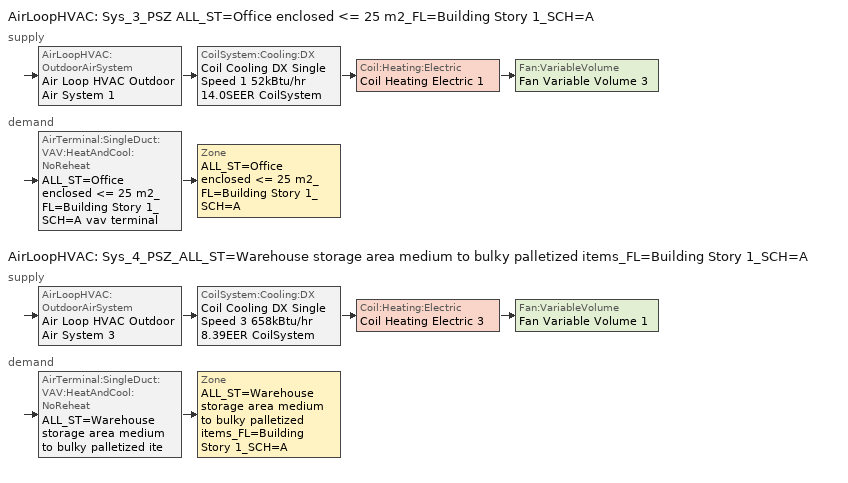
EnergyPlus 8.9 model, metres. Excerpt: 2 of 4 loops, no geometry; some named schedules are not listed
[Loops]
AirLoopHVAC 'Sys_3_PSZ ALL_ST=Office enclosed <= 25 m2_FL=Building Story 1_SCH=A'
 supply: AirLoopHVAC:OutdoorAirSystem 'Air Loop HVAC Outdoor Air System 1' > CoilSystem:Cooling:DX 'Coil Cooling DX Single Speed 1 52kBtu/hr 14.0SEER CoilSystem' > Coil:Heating:Electric 'Coil Heating Electric 1' > Fan:VariableVolume 'Fan Variable Volume 3'
 demand: AirTerminal:SingleDuct:VAV:HeatAndCool:NoReheat 'ALL_ST=Office enclosed <= 25 m2_FL=Building Story 1_SCH=A vav terminal' > Zone 'ALL_ST=Office enclosed <= 25 m2_FL=Building Story 1_SCH=A'
AirLoopHVAC 'Sys_4_PSZ_ALL_ST=Warehouse storage area medium to bulky palletized items_FL=Building Story 1_SCH=A'
 supply: AirLoopHVAC:OutdoorAirSystem 'Air Loop HVAC Outdoor Air System 3' > CoilSystem:Cooling:DX 'Coil Cooling DX Single Speed 3 658kBtu/hr 8.39EER CoilSystem' > Coil:Heating:Electric 'Coil Heating Electric 3' > Fan:VariableVolume 'Fan Variable Volume 1'
 demand: AirTerminal:SingleDuct:VAV:HeatAndCool:NoReheat 'ALL_ST=Warehouse storage area medium to bulky palletized items_FL=Building Story 1_SCH=A vav terminal' > Zone 'ALL_ST=Warehouse storage area medium to bulky palletized items_FL=Building Story 1_SCH=A'
[ZoneControl:Thermostat] Control Object Type 1=ThermostatSetpoint:DualSetpoint
Name | Zone or ZoneList | Control Type Schedule | Control Name 1
ALL_ST=Office enclosed <= 25 m2_FL=Building Story 1_SCH=A Thermostat | ALL_ST=Office enclosed <= 25 m2_FL=Building Story 1_SCH=A | ALL_ST=Office enclosed <= 25 m2_FL=Building Story 1_SCH=A Thermostat Schedule | Space Function Office enclosed <= 25 m2 Thermostat 3
ALL_ST=Warehouse storage area medium to bulky palletized items_FL=Building Story 1_SCH=A Thermostat | ALL_ST=Warehouse storage area medium to bulky palletized items_FL=Building Story 1_SCH=A | ALL_ST=Warehouse storage area medium to bulky palletized items_FL=Building Story 1_SCH=A Thermostat Schedule | Space Function Warehouse storage area medium to bulky palletized items Thermostat 3
[ThermostatSetpoint:DualSetpoint] Heating Setpoint Temperature Schedule=NECB-A-Thermostat Setpoint-Heating; Cooling Setpoint Temperature Schedule=NECB-A-Thermostat Setpoint-Cooling
Space Function Office enclosed <= 25 m2 Thermostat 3; Space Function Warehouse storage area medium to bulky palletized items Thermostat 3
[ZoneHVAC:EnergyRecoveryVentilator] Supply Air Flow Rate {m3/s}=AutoSize; Exhaust Air Flow Rate {m3/s}=AutoSize; Ventilation Rate per Occupant {m3/s-person}=0
Name | Availability Schedule | Heat Exchanger | Supply Air Fan | Exhaust Air Fan | Controller | Ventilation Rate per Unit Floor Area {m3/s-m2}
ALL_ST=Office enclosed <= 25 m2_FL=Building Story 1_SCH=A erv doas | Sys_3_PSZ ALL_ST=Office enclosed <= 25 m2_FL=Building Story 1_SCH=A Occ Sch | ALL_ST=Office enclosed <= 25 m2_FL=Building Story 1_SCH=A erv hx | ALL_ST=Office enclosed <= 25 m2_FL=Building Story 1_SCH=A erv sup fan | ALL_ST=Office enclosed <= 25 m2_FL=Building Story 1_SCH=A erv exh fan | ALL_ST=Office enclosed <= 25 m2_FL=Building Story 1_SCH=A erv contr | 0.00042164
ALL_ST=Warehouse storage area medium to bulky palletized items_FL=Building Story 1_SCH=A erv doas | Sys_4_PSZ_ALL_ST=Warehouse storage area medium to bulky palletized items_FL=Building Story 1_SCH=A Occ Sch | ALL_ST=Warehouse storage area medium to bulky palletized items_FL=Building Story 1_SCH=A erv hx | ALL_ST=Warehouse storage area medium to bulky palletized items_FL=Building Story 1_SCH=A erv sup fan | ALL_ST=Warehouse storage area medium to bulky palletized items_FL=Building Story 1_SCH=A erv exh fan | ALL_ST=Warehouse storage area medium to bulky palletized items_FL=Building Story 1_SCH=A erv contr | 0.0003048
[HeatExchanger:AirToAir:SensibleAndLatent] Availability Schedule=Always On Discrete; Nominal Supply Air Flow Rate {m3/s}=Autosize; Sensible Effectiveness at 100% Heating Air Flow=0.76; Latent Effectiveness at 100% Heating Air Flow=0.75; Sensible Effectiveness at 75% Heating Air Flow=0.81; Latent Effectiveness at 75% Heating Air Flow=0.75; Sensible Effectiveness at 100% Cooling Air Flow=0.76; Latent Effectiveness at 100% Cooling Air Flow=0.75; Sensible Effectiveness at 75% Cooling Air Flow=0.81; Latent Effectiveness at 75% Cooling Air Flow=0.75; Supply Air Outlet Temperature Control=No; Heat Exchanger Type=Rotary; Frost Control Type=ExhaustAirRecirculation; Threshold Temperature {C}=-23.3; Initial Defrost Time Fraction=0.167; Rate of Defrost Time Fraction Increase {1/K}=0.012; Economizer Lockout=No
Name | Nominal Electric Power {W}
ALL_ST=Office enclosed <= 25 m2_FL=Building Story 1_SCH=A erv hx | 121.662
ALL_ST=Warehouse storage area medium to bulky palletized items_FL=Building Story 1_SCH=A erv hx | 750.88
[Fan:OnOff] Availability Schedule=Always On Discrete; Fan Total Efficiency=0.72; Pressure Rise {Pa}=200; Maximum Flow Rate {m3/s}=Autosize; Motor Efficiency=0.9; Motor In Airstream Fraction=1
Name | Fan Power Ratio Function of Speed Ratio Curve | Fan Efficiency Ratio Function of Speed Ratio Curve
ALL_ST=Office enclosed <= 25 m2_FL=Building Story 1_SCH=A erv sup fan | Fan On Off Power Curve 6 | Fan On Off Efficiency Curve 6
ALL_ST=Office enclosed <= 25 m2_FL=Building Story 1_SCH=A erv exh fan | Fan On Off Power Curve 7 | Fan On Off Efficiency Curve 7
ALL_ST=Warehouse storage area medium to bulky palletized items_FL=Building Story 1_SCH=A erv sup fan | Fan On Off Power Curve 2 | Fan On Off Efficiency Curve 2
ALL_ST=Warehouse storage area medium to bulky palletized items_FL=Building Story 1_SCH=A erv exh fan | Fan On Off Power Curve 3 | Fan On Off Efficiency Curve 3
[ZoneHVAC:EnergyRecoveryVentilator:Controller] Temperature High Limit {C}=19; Temperature Low Limit {C}=13; Exhaust Air Temperature Limit=NoExhaustAirTemperatureLimit; Exhaust Air Enthalpy Limit=NoExhaustAirEnthalpyLimit; Time of Day Economizer Flow Control Schedule=Always Off Discrete; High Humidity Control Flag=No; High Humidity Outdoor Air Flow Ratio=1; Control High Indoor Humidity Based on Outdoor Humidity Ratio=Yes
Name | Electronic Enthalpy Limit Curve
ALL_ST=Office enclosed <= 25 m2_FL=Building Story 1_SCH=A erv contr | Curve Cubic 5
ALL_ST=Warehouse storage area medium to bulky palletized items_FL=Building Story 1_SCH=A erv contr | Curve Cubic 3
[ZoneHVAC:Baseboard:Convective:Electric] Availability Schedule=Always On Discrete; Heating Design Capacity {W}=Autosize; Efficiency=1
Zone HVAC Baseboard Convective Electric 1; Zone HVAC Baseboard Convective Electric 3
[AirTerminal:SingleDuct:VAV:HeatAndCool:NoReheat] Availability Schedule=Always On Discrete; Maximum Air Flow Rate {m3/s}=AutoSize; Zone Minimum Air Flow Fraction=0.05
ALL_ST=Office enclosed <= 25 m2_FL=Building Story 1_SCH=A vav terminal; ALL_ST=Warehouse storage area medium to bulky palletized items_FL=Building Story 1_SCH=A vav terminal
[Zone equipment]
ALL_ST=Office enclosed <= 25 m2_FL=Building Story 1_SCH=A: ALL_ST=Office enclosed <= 25 m2_FL=Building Story 1_SCH=A erv doas, Zone HVAC Baseboard Convective Electric 1, ALL_ST=Office enclosed <= 25 m2_FL=Building Story 1_SCH=A vav terminal
ALL_ST=Warehouse storage area medium to bulky palletized items_FL=Building Story 1_SCH=A: 28gal Electricity Water Heater - 19kBtu/hr 1.0 Therm Eff ASHPWH, ALL_ST=Warehouse storage area medium to bulky palletized items_FL=Building Story 1_SCH=A erv doas, Zone HVAC Baseboard Convective Electric 3, ALL_ST=Warehouse storage area medium to bulky palletized items_FL=Building Story 1_SCH=A vav terminal
[Sizing:Zone] Zone Cooling Design Supply Air Temperature Input Method=SupplyAirTemperature; Zone Cooling Design Supply Air Temperature {C}=13; Zone Cooling Design Supply Air Temperature Difference {deltaC}=11.11; Zone Heating Design Supply Air Temperature Input Method=SupplyAirTemperature; Zone Heating Design Supply Air Temperature {C}=43; Zone Heating Design Supply Air Temperature Difference {deltaC}=11.11; Zone Cooling Design Supply Air Humidity Ratio {kgWater/kgDryAir}=0.0085; Zone Heating Design Supply Air Humidity Ratio {kgWater/kgDryAir}=0.008; Zone Heating Sizing Factor=1.3; Zone Cooling Sizing Factor=1.1; Cooling Design Air Flow Method=DesignDay; Cooling Design Air Flow Rate {m3/s}=0; Cooling Minimum Air Flow per Zone Floor Area {m3/s-m2}=0.000762; Cooling Minimum Air Flow {m3/s}=0; Cooling Minimum Air Flow Fraction=0; Heating Design Air Flow Method=DesignDay; Heating Design Air Flow Rate {m3/s}=0; Heating Maximum Air Flow per Zone Floor Area {m3/s-m2}=0.002032; Heating Maximum Air Flow {m3/s}=0.141576; Heating Maximum Air Flow Fraction=0.3; Account for Dedicated Outdoor Air System=No
Name | Design Specification Outdoor Air Object | Design Specification Zone Air Distribution Object
ALL_ST=Office enclosed <= 25 m2_FL=Building Story 1_SCH=A | Space Function Office enclosed <= 25 m2 Ventilation | ALL_ST=Office enclosed <= 25 m2_FL=Building Story 1_SCH=A Design Spec Zone Air Dist
ALL_ST=Warehouse storage area medium to bulky palletized items_FL=Building Story 1_SCH=A | Space Function Warehouse storage area medium to bulky palletized items Ventilation | ALL_ST=Warehouse storage area medium to bulky palletized items_FL=Building Story 1_SCH=A Design Spec Zone Air Dist
[DesignSpecification:ZoneAirDistribution] Zone Air Distribution Effectiveness in Cooling Mode=1; Zone Air Distribution Effectiveness in Heating Mode=1
ALL_ST=Office enclosed <= 25 m2_FL=Building Story 1_SCH=A Design Spec Zone Air Dist; ALL_ST=Warehouse storage area medium to bulky palletized items_FL=Building Story 1_SCH=A Design Spec Zone Air Dist
[Controller:MechanicalVentilation] Demand Controlled Ventilation=No; System Outdoor Air Method=ZoneSum
Name | Availability Schedule | Zone Name 1 | Design Specification Outdoor Air Object Name 1 | Design Specification Zone Air Distribution Object Name 1
Controller Mechanical Ventilation 1 | Sys_3_PSZ ALL_ST=Office enclosed <= 25 m2_FL=Building Story 1_SCH=A Occ Sch | ALL_ST=Office enclosed <= 25 m2_FL=Building Story 1_SCH=A | Space Function Office enclosed <= 25 m2 Ventilation | ALL_ST=Office enclosed <= 25 m2_FL=Building Story 1_SCH=A Design Spec Zone Air Dist
Controller Mechanical Ventilation 3 | Sys_4_PSZ_ALL_ST=Warehouse storage area medium to bulky palletized items_FL=Building Story 1_SCH=A Occ Sch | ALL_ST=Warehouse storage area medium to bulky palletized items_FL=Building Story 1_SCH=A | Space Function Warehouse storage area medium to bulky palletized items Ventilation | ALL_ST=Warehouse storage area medium to bulky palletized items_FL=Building Story 1_SCH=A Design Spec Zone Air Dist
[DesignSpecification:OutdoorAir] Outdoor Air Method=Sum; Outdoor Air Flow per Person {m3/s-person}=0; Outdoor Air Flow per Zone {m3/s}=0; Outdoor Air Flow Air Changes per Hour {1/hr}=0
Name | Outdoor Air Flow per Zone Floor Area {m3/s-m2}
Space Function Office enclosed <= 25 m2 Ventilation | 0.00042164
Space Function Warehouse storage area medium to bulky palletized items Ventilation | 0.0003048
[AirLoopHVAC] Design Supply Air Flow Rate {m3/s}=AutoSize
Sys_3_PSZ ALL_ST=Office enclosed <= 25 m2_FL=Building Story 1_SCH=A; Sys_4_PSZ_ALL_ST=Warehouse storage area medium to bulky palletized items_FL=Building Story 1_SCH=A
[Sizing:System] Type of Load to Size On=Sensible; Design Outdoor Air Flow Rate {m3/s}=Autosize; Central Heating Maximum System Air Flow Ratio=1; Preheat Design Temperature {C}=7; Preheat Design Humidity Ratio {kgWater/kgDryAir}=0.008; Precool Design Temperature {C}=13; Precool Design Humidity Ratio {kgWater/kgDryAir}=0.008; Central Cooling Design Supply Air Temperature {C}=13; Central Heating Design Supply Air Temperature {C}=43; Type of Zone Sum to Use=NonCoincident; 100% Outdoor Air in Cooling=No; 100% Outdoor Air in Heating=No; Central Cooling Design Supply Air Humidity Ratio {kgWater/kgDryAir}=0.0085; Central Heating Design Supply Air Humidity Ratio {kgWater/kgDryAir}=0.008; Cooling Supply Air Flow Rate Method=DesignDay; Cooling Supply Air Flow Rate {m3/s}=0; Cooling Supply Air Flow Rate Per Floor Area {m3/s-m2}=0.00996765; Cooling Fraction of Autosized Cooling Supply Air Flow Rate=1; Cooling Supply Air Flow Rate Per Unit Cooling Capacity {m3/s-W}=3.94755e-05; Heating Supply Air Flow Rate Method=DesignDay; Heating Supply Air Flow Rate {m3/s}=0; Heating Supply Air Flow Rate Per Floor Area {m3/s-m2}=0.00996765; Heating Fraction of Autosized Heating Supply Air Flow Rate=1; Heating Fraction of Autosized Cooling Supply Air Flow Rate=1; Heating Supply Air Flow Rate Per Unit Heating Capacity {m3/s-W}=3.15882e-05; System Outdoor Air Method=ZoneSum; Zone Maximum Outdoor Air Fraction=1; Cooling Design Capacity Method=CoolingDesignCapacity; Cooling Design Capacity {W}=Autosize; Cooling Design Capacity Per Floor Area {W/m2}=234.7; Fraction of Autosized Cooling Design Capacity=1; Heating Design Capacity Method=HeatingDesignCapacity; Heating Design Capacity {W}=Autosize; Heating Design Capacity Per Floor Area {W/m2}=157; Fraction of Autosized Heating Design Capacity=1; Central Cooling Capacity Control Method=OnOff
Sys_3_PSZ ALL_ST=Office enclosed <= 25 m2_FL=Building Story 1_SCH=A; Sys_4_PSZ_ALL_ST=Warehouse storage area medium to bulky palletized items_FL=Building Story 1_SCH=A
[Controller:OutdoorAir] Minimum Outdoor Air Flow Rate {m3/s}=0; Maximum Outdoor Air Flow Rate {m3/s}=0; Economizer Control Action Type=ModulateFlow; Lockout Type=NoLockout; Minimum Limit Type=FixedMinimum; High Humidity Control=No; Control High Indoor Humidity Based on Outdoor Humidity Ratio=Yes; Heat Recovery Bypass Control Type=BypassWhenWithinEconomizerLimits
Name | Economizer Control Type | Economizer Maximum Limit Dry-Bulb Temperature {C} | Economizer Maximum Limit Enthalpy {J/kg} | Economizer Minimum Limit Dry-Bulb Temperature {C} | Minimum Outdoor Air Schedule | Mechanical Ventilation Controller
Controller Outdoor Air 1 | NoEconomizer | 28 | 64000 | -100 | Sys_3_PSZ ALL_ST=Office enclosed <= 25 m2_FL=Building Story 1_SCH=A Occ Sch | Controller Mechanical Ventilation 1
Controller Outdoor Air 3 | DifferentialEnthalpy |  |  |  | Sys_4_PSZ_ALL_ST=Warehouse storage area medium to bulky palletized items_FL=Building Story 1_SCH=A Occ Sch | Controller Mechanical Ventilation 3
[SetpointManager:MixedAir] Control Variable=Temperature
Node 13 OS Default SPM; Node 12 OS Default SPM; Node 61 OS Default SPM; Node 35 OS Default SPM; Node 34 OS Default SPM; Node 57 OS Default SPM
[CoilSystem:Cooling:DX] Availability Schedule=Always On Discrete
Name | Cooling Coil
Coil Cooling DX Single Speed 1 52kBtu/hr 14.0SEER CoilSystem | Coil Cooling DX Single Speed 1 52kBtu/hr 14.0SEER
Coil Cooling DX Single Speed 3 658kBtu/hr 8.39EER CoilSystem | Coil Cooling DX Single Speed 3 658kBtu/hr 8.39EER
[Coil:Cooling:DX:SingleSpeed] Availability Schedule=Always On Discrete; Gross Rated Total Cooling Capacity {W}=Autosize; Gross Rated Sensible Heat Ratio=Autosize; Rated Air Flow Rate {m3/s}=Autosize; Rated Evaporator Fan Power Per Volume Flow Rate {W/(m3/s)}=773.3; Total Cooling Capacity Function of Temperature Curve=DXCOOL-NECB2011-REF-CAPFT; Total Cooling Capacity Function of Flow Fraction Curve=DXCOOL-NECB2011-REF-CAPFFLOW; Energy Input Ratio Function of Temperature Curve=DXCOOL-NECB2011-REF-COOLEIRFT; Energy Input Ratio Function of Flow Fraction Curve=DXCOOL-NECB2011-REF-COOLEIRFFLOW; Part Load Fraction Correlation Curve=DXCOOL-NECB2011-REF-COOLPLFFPLR; Condenser Type=AirCooled; Evaporative Condenser Effectiveness=0; Evaporative Condenser Air Flow Rate {m3/s}=Autosize; Evaporative Condenser Pump Rated Power Consumption {W}=Autosize; Crankcase Heater Capacity {W}=0; Maximum Outdoor Dry-Bulb Temperature for Crankcase Heater Operation {C}=0; Basin Heater Capacity {W/K}=0; Basin Heater Setpoint Temperature {C}=10
Name | Gross Rated Cooling COP {W/W}
Coil Cooling DX Single Speed 1 52kBtu/hr 14.0SEER | 3.8248
Coil Cooling DX Single Speed 3 658kBtu/hr 8.39EER | 3.26862
[Coil:Heating:Electric] Availability Schedule=Always On Discrete; Efficiency=1; Nominal Capacity {W}=Autosize
Coil Heating Electric 1; Coil Heating Electric 3
[Fan:VariableVolume] Fan Total Efficiency=0.72; Pressure Rise {Pa}=640; Maximum Flow Rate {m3/s}=AutoSize; Fan Power Minimum Flow Rate Input Method=Fraction; Fan Power Minimum Flow Fraction=0.3; Fan Power Minimum Air Flow Rate {m3/s}=0; Motor Efficiency=0.9; Motor In Airstream Fraction=1; Fan Power Coefficient 1=0.0407599; Fan Power Coefficient 2=0.088045; Fan Power Coefficient 3=-0.0729261; Fan Power Coefficient 4=0.94374; Fan Power Coefficient 5=0
Name | Availability Schedule
Fan Variable Volume 3 | Sys_3_PSZ ALL_ST=Office enclosed <= 25 m2_FL=Building Story 1_SCH=A Occ Sch
Fan Variable Volume 1 | Sys_4_PSZ_ALL_ST=Warehouse storage area medium to bulky palletized items_FL=Building Story 1_SCH=A Occ Sch
[SetpointManager:Warmest] Control Variable=Temperature; Minimum Setpoint Temperature {C}=12; Maximum Setpoint Temperature {C}=35; Strategy=MaximumTemperature
Name | HVAC Air Loop
Node 3 SAT stpmanager | Sys_3_PSZ ALL_ST=Office enclosed <= 25 m2_FL=Building Story 1_SCH=A
Node 27 SAT stpmanager | Sys_4_PSZ_ALL_ST=Warehouse storage area medium to bulky palletized items_FL=Building Story 1_SCH=A
[Schedule:Compact]
ALL_ST=Office enclosed <= 25 m2_FL=Building Story 1_SCH=A Thermostat Schedule; ALL_ST=Warehouse storage area medium to bulky palletized items_FL=Building Story 1_SCH=A Thermostat Schedule: Through: 12/31, For: AllDays, Until: 24:00, 4
[Schedule:Day:Interval]
Sys_3_PSZ ALL_ST=Office enclosed <= 25 m2_FL=Building Story 1_SCH=A Occ Sch Sunday: No, 24:00, 0
Sys_3_PSZ ALL_ST=Office enclosed <= 25 m2_FL=Building Story 1_SCH=A Occ Sch Monday; Sys_3_PSZ ALL_ST=Office enclosed <= 25 m2_FL=Building Story 1_SCH=A Occ Sch Tuesday: No, 08:00, 0, 19:00, 1, 24:00, 0
[Schedule:Week:Daily]
NECB-A-Thermostat Setpoint-Heating Week Rule - Jan1-Dec31: NECB-A-Thermostat Setpoint-Heating Sun|Hol Day, NECB-A-Thermostat Setpoint-Heating Default|Wkdy Day, NECB-A-Thermostat Setpoint-Heating Default|Wkdy Day, NECB-A-Thermostat Setpoint-Heating Default|Wkdy Day, NECB-A-Thermostat Setpoint-Heating Default|Wkdy Day, NECB-A-Thermostat Setpoint-Heating Default|Wkdy Day, NECB-A-Thermostat Setpoint-Heating Sat Day, NECB-A-Thermostat Setpoint-Heating Default, NECB-A-Thermostat Setpoint-Heating Default, NECB-A-Thermostat Setpoint-Heating Default, NECB-A-Thermostat Setpoint-Heating Default, NECB-A-Thermostat Setpoint-Heating Default
NECB-A-Thermostat Setpoint-Cooling Week Rule - Jan1-Dec31: NECB-A-Thermostat Setpoint-Cooling Sun|Hol Day, NECB-A-Thermostat Setpoint-Cooling Default|Wkdy Day, NECB-A-Thermostat Setpoint-Cooling Default|Wkdy Day, NECB-A-Thermostat Setpoint-Cooling Default|Wkdy Day, NECB-A-Thermostat Setpoint-Cooling Default|Wkdy Day, NECB-A-Thermostat Setpoint-Cooling Default|Wkdy Day, NECB-A-Thermostat Setpoint-Cooling Sat Day, NECB-A-Thermostat Setpoint-Cooling Default, NECB-A-Thermostat Setpoint-Cooling Default, NECB-A-Thermostat Setpoint-Cooling Default, NECB-A-Thermostat Setpoint-Cooling Default, NECB-A-Thermostat Setpoint-Cooling Default
Sys_3_PSZ ALL_ST=Office enclosed <= 25 m2_FL=Building Story 1_SCH=A Occ Sch Week Rule - Jan1-Dec31: Sys_3_PSZ ALL_ST=Office enclosed <= 25 m2_FL=Building Story 1_SCH=A Occ Sch Sunday, Sys_3_PSZ ALL_ST=Office enclosed <= 25 m2_FL=Building Story 1_SCH=A Occ Sch Monday, Sys_3_PSZ ALL_ST=Office enclosed <= 25 m2_FL=Building Story 1_SCH=A Occ Sch Tuesday, Sys_3_PSZ ALL_ST=Office enclosed <= 25 m2_FL=Building Story 1_SCH=A Occ Sch Wednesday, Sys_3_PSZ ALL_ST=Office enclosed <= 25 m2_FL=Building Story 1_SCH=A Occ Sch Thursday, Sys_3_PSZ ALL_ST=Office enclosed <= 25 m2_FL=Building Story 1_SCH=A Occ Sch Friday, Sys_3_PSZ ALL_ST=Office enclosed <= 25 m2_FL=Building Story 1_SCH=A Occ Sch Saturday, Sys_3_PSZ ALL_ST=Office enclosed <= 25 m2_FL=Building Story 1_SCH=A Occ Sch Default, Sys_3_PSZ ALL_ST=Office enclosed <= 25 m2_FL=Building Story 1_SCH=A Occ Sch Summer Design Day, Sys_3_PSZ ALL_ST=Office enclosed <= 25 m2_FL=Building Story 1_SCH=A Occ Sch Winter Design Day, Sys_3_PSZ ALL_ST=Office enclosed <= 25 m2_FL=Building Story 1_SCH=A Occ Sch Default, Sys_3_PSZ ALL_ST=Office enclosed <= 25 m2_FL=Building Story 1_SCH=A Occ Sch Default
Sys_4_PSZ_ALL_ST=Warehouse storage area medium to bulky palletized items_FL=Building Story 1_SCH=A Occ Sch Week Rule - Jan1-Dec31: Sys_4_PSZ_ALL_ST=Warehouse storage area medium to bulky palletized items_FL=Building Story 1_SCH=A Occ Sch Sunday, Sys_4_PSZ_ALL_ST=Warehouse storage area medium to bulky palletized items_FL=Building Story 1_SCH=A Occ Sch Monday, Sys_4_PSZ_ALL_ST=Warehouse storage area medium to bulky palletized items_FL=Building Story 1_SCH=A Occ Sch Tuesday, Sys_4_PSZ_ALL_ST=Warehouse storage area medium to bulky palletized items_FL=Building Story 1_SCH=A Occ Sch Wednesday, Sys_4_PSZ_ALL_ST=Warehouse storage area medium to bulky palletized items_FL=Building Story 1_SCH=A Occ Sch Thursday, Sys_4_PSZ_ALL_ST=Warehouse storage area medium to bulky palletized items_FL=Building Story 1_SCH=A Occ Sch Friday, Sys_4_PSZ_ALL_ST=Warehouse storage area medium to bulky palletized items_FL=Building Story 1_SCH=A Occ Sch Saturday, Sys_4_PSZ_ALL_ST=Warehouse storage area medium to bulky palletized items_FL=Building Story 1_SCH=A Occ Sch Default, Sys_4_PSZ_ALL_ST=Warehouse storage area medium to bulky palletized items_FL=Building Story 1_SCH=A Occ Sch Summer Design Day, Sys_4_PSZ_ALL_ST=Warehouse storage area medium to bulky palletized items_FL=Building Story 1_SCH=A Occ Sch Winter Design Day, Sys_4_PSZ_ALL_ST=Warehouse storage area medium to bulky palletized items_FL=Building Story 1_SCH=A Occ Sch Default, Sys_4_PSZ_ALL_ST=Warehouse storage area medium to bulky palletized items_FL=Building Story 1_SCH=A Occ Sch Default
[Schedule:Year]
NECB-A-Thermostat Setpoint-Heating: NECB-A-Thermostat Setpoint-Heating Week Rule - Jan1-Dec31, 1, 1, 12, 31
NECB-A-Thermostat Setpoint-Cooling: NECB-A-Thermostat Setpoint-Cooling Week Rule - Jan1-Dec31, 1, 1, 12, 31
Sys_3_PSZ ALL_ST=Office enclosed <= 25 m2_FL=Building Story 1_SCH=A Occ Sch: Sys_3_PSZ ALL_ST=Office enclosed <= 25 m2_FL=Building Story 1_SCH=A Occ Sch Week Rule - Jan1-Dec31, 1, 1, 12, 31
Sys_4_PSZ_ALL_ST=Warehouse storage area medium to bulky palletized items_FL=Building Story 1_SCH=A Occ Sch: Sys_4_PSZ_ALL_ST=Warehouse storage area medium to bulky palletized items_FL=Building Story 1_SCH=A Occ Sch Week Rule - Jan1-Dec31, 1, 1, 12, 31
[Schedule:Constant]
Name | Hourly Value
Always On Discrete | 1
Always Off Discrete | 0
[Curve:Exponent] Coefficient1 Constant=1; Coefficient2 Constant=0; Coefficient3 Constant=0; Minimum Value of x {BasedOnField A2}=0; Maximum Value of x {BasedOnField A2}=1
Fan On Off Power Curve 6; Fan On Off Power Curve 7; Fan On Off Power Curve 2; Fan On Off Power Curve 3
[Curve:Cubic]
Name | Coefficient1 Constant | Coefficient2 x | Coefficient3 x**2 | Coefficient4 x**3 | Minimum Value of x {BasedOnField A2} | Maximum Value of x {BasedOnField A2}
Fan On Off Efficiency Curve 6; Fan On Off Efficiency Curve 7; Fan On Off Efficiency Curve 2; Fan On Off Efficiency Curve 3 | 1 | 0 | 0 | 0 | 0 | 1
Curve Cubic 5; Curve Cubic 3 | 0.013427 | -0.00047892 | 5.3352e-05 | -1.8103e-06 | 16.6 | 29.13
DXCOOL-NECB2011-REF-COOLPLFFPLR | 0.0277 | 4.9151 | -8.184 | 4.2702 | 0.7 | 1
[Curve:Biquadratic] Minimum Value of x {BasedOnField A2}=13; Maximum Value of x {BasedOnField A2}=24; Minimum Value of y {BasedOnField A3}=24; Maximum Value of y {BasedOnField A3}=46
Name | Coefficient1 Constant | Coefficient2 x | Coefficient3 x**2 | Coefficient4 y | Coefficient5 y**2 | Coefficient6 x*y
DXCOOL-NECB2011-REF-CAPFT | 0.867905 | 0.0142459 | 0.00055436 | -0.0075575 | 3.3e-005 | -0.0001918
DXCOOL-NECB2011-REF-COOLEIRFT | 0.116936 | 0.0284933 | -0.0004112 | 0.0214108 | 0.00016103 | -0.0006791
[Curve:Quadratic] Coefficient1 Constant=1; Coefficient2 x=0; Coefficient3 x**2=0; Minimum Value of x {BasedOnField A2}=0; Maximum Value of x {BasedOnField A2}=1
DXCOOL-NECB2011-REF-CAPFFLOW; DXCOOL-NECB2011-REF-COOLEIRFFLOW
